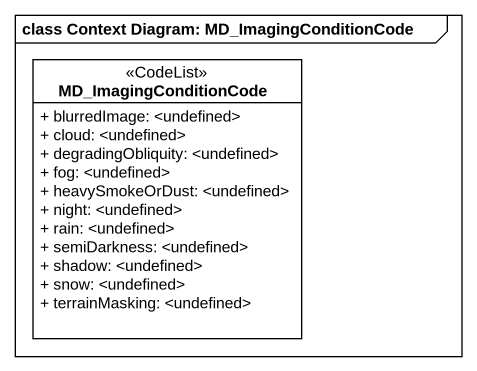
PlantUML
@startuml
mainframe class Context Diagram: MD_ImagingConditionCode
hide circle
hide empty members
skinparam classAttributeIconSize 0
class MD_ImagingConditionCode <<CodeList>> #FFFFFF {
  + blurredImage: <undefined>
  + cloud: <undefined>
  + degradingObliquity: <undefined>
  + fog: <undefined>
  + heavySmokeOrDust: <undefined>
  + night: <undefined>
  + rain: <undefined>
  + semiDarkness: <undefined>
  + shadow: <undefined>
  + snow: <undefined>
  + terrainMasking: <undefined>
}
@enduml
